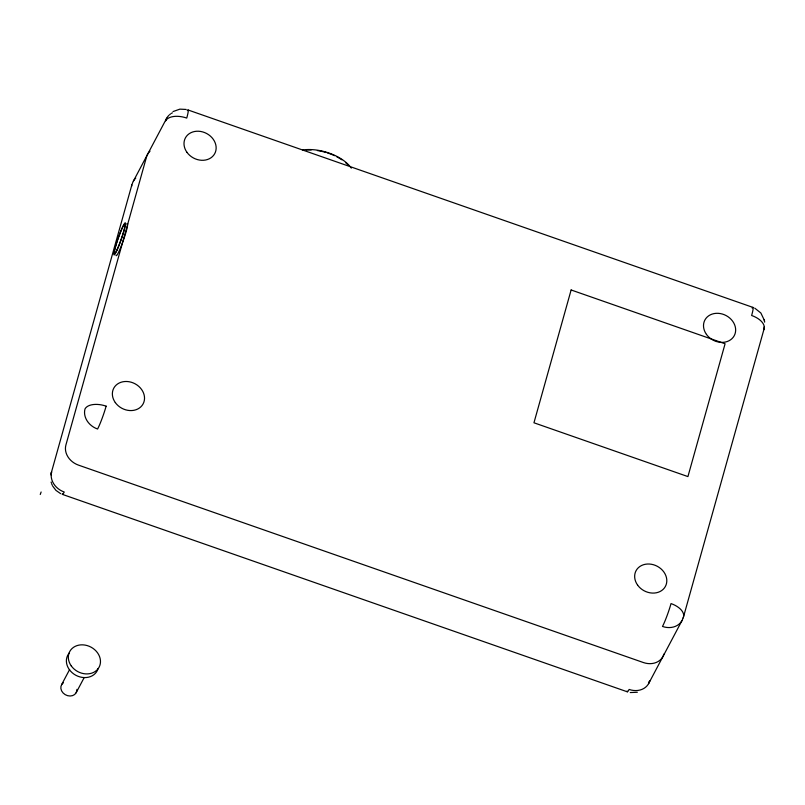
<?xml version="1.0" encoding="UTF-8"?>
<svg xmlns="http://www.w3.org/2000/svg" width="805" height="805" viewBox="0 0 805 805"><rect width="100%" height="100%" fill="white"/><g stroke="black" fill="none" stroke-linecap="round" stroke-linejoin="round"><path stroke-width="1.21" d="M51.208 473.099L131.819 185.009M127.331 225.491L65.899 445.024A17.65 14.752 27.9 0 0 78.477 465.119L643.376 662.535A17.65 14.752 27.9 0 0 663.964 654.032M127.653 224.343L146.52 156.925A17.65 14.752 27.9 0 1 150.002 151.199M683.526 616.771L764.136 328.682M40.25 494.491L41.125 491.996M133.368 181.165L166.726 118.164M61.562 684.743L69.612 669.539M76.153 692.733L84.203 677.528M648.619 683.616L681.976 620.615M173.025 111.563L179.887 109.138L186.227 109.46M637.329 692.27L630.265 692.552M188.058 109.983L752.957 307.399M62.388 494.381L627.286 691.797M754.728 308.134L760.866 313.004L764.317 320.229M60.617 493.646L55.937 490.376L52.677 486.069M52.245 485.204L51.711 483.896M51.128 482.044L51.379 482.98M764.408 320.662L764.649 322.141M764.217 319.736L764.519 321.185M649.383 681.493A17.65 9.529 15.6 0 0 649.716 680.939A17.65 14.752 27.9 0 1 629.128 689.452A17.65 1.731 -70.7 0 1 627.085 691.012M648.981 682.006A17.65 9.529 15.6 0 1 648.508 682.499M51.077 474.99A17.65 9.529 15.6 0 1 51.651 471.931A17.65 14.752 27.9 0 0 64.229 492.026A17.65 1.731 -70.7 0 1 62.196 493.898M131.658 186.257A17.65 9.529 15.6 0 1 132.272 183.842A17.65 14.752 27.9 0 1 135.753 178.116M116.031 255.205A17.016 1.67 -70.7 0 0 122.219 243.523L123.708 239.357A17.016 1.67 -70.7 0 0 127.572 225.561L127.673 224.021A17.016 1.67 -70.7 0 0 126.717 224.152M752.142 308.023A17.65 1.731 -70.7 0 1 751.639 315.49A17.65 9.529 15.6 0 1 763.683 329.849A17.65 14.752 27.9 0 0 764.146 326.951M187.243 110.607A17.65 1.731 -70.7 0 1 186.74 118.073A17.65 9.529 15.6 0 0 165.629 120.841A17.65 14.752 27.9 0 1 169.11 115.115M169.845 114.461A17.65 14.752 27.9 0 1 170.64 113.867M171.485 113.334A17.65 14.752 27.9 0 1 172.381 112.851M302.72 149.941A35.299 19.068 15.6 0 1 351.322 168.134M306.443 150.012A34.605 18.696 15.6 0 1 311.173 149.971M317.381 150.565A34.605 18.696 15.6 0 1 326.166 152.517M327.243 152.849A34.605 18.696 15.6 0 1 334.538 155.687M336.762 156.784A34.605 18.696 15.6 0 1 341.914 159.843M345.496 162.56A34.605 18.696 15.6 0 1 347.81 164.703M76.827 690.791A8.322 6.953 27.9 0 1 65.135 694.614A8.322 6.953 27.9 0 1 63.414 682.721M76.888 689.392A8.322 6.953 27.9 0 1 76.898 690.096M98.099 668.512A16.643 13.906 27.9 0 1 75.71 675.204A16.643 13.906 27.9 0 1 69.461 652.835M571.127 289.971L533.957 422.786L687.923 476.59L725.084 343.775L571.127 289.971M186.931 152.296A16.643 13.906 27.9 0 0 214.673 153.745A16.643 13.906 27.9 0 0 198.624 131.235A16.643 13.906 27.9 0 0 186.931 152.296M683.073 617.938A17.65 9.529 15.6 0 0 671.028 603.579A17.65 1.731 -70.7 0 1 662.485 626.451A17.65 14.752 27.9 0 0 683.073 617.938M106.129 406.163A17.65 9.529 15.6 0 0 85.008 408.93A17.65 14.752 27.9 0 0 97.586 429.025A17.65 1.731 -70.7 0 0 106.129 406.163M115.306 402.57A16.643 13.906 27.9 0 0 143.049 404.019A16.643 13.906 27.9 0 0 126.999 381.5A16.643 13.906 27.9 0 0 115.306 402.57M637.59 585.084A16.643 13.906 27.9 0 0 665.333 586.533A16.643 13.906 27.9 0 0 649.283 564.023A16.643 13.906 27.9 0 0 637.59 585.084M706.438 334.377A16.643 13.906 27.9 0 0 734.18 335.826A16.643 13.906 27.9 0 0 718.13 313.316A16.643 13.906 27.9 0 0 706.438 334.377M117.077 250.033A17.016 1.67 -70.7 0 0 125.5 223.257A17.016 1.67 -70.7 0 0 116.453 243.251A17.016 1.67 -70.7 0 0 117.077 250.033M117.268 249.208A15.758 1.55 -70.7 0 0 125.067 224.414A15.758 1.55 -70.7 0 0 116.685 242.929A15.758 1.55 -70.7 0 0 117.268 249.208M71.263 665.916A16.643 13.906 27.9 0 0 99.005 667.365A16.643 13.906 27.9 0 0 82.955 644.855A16.643 13.906 27.9 0 0 71.263 665.916"/></g></svg>
